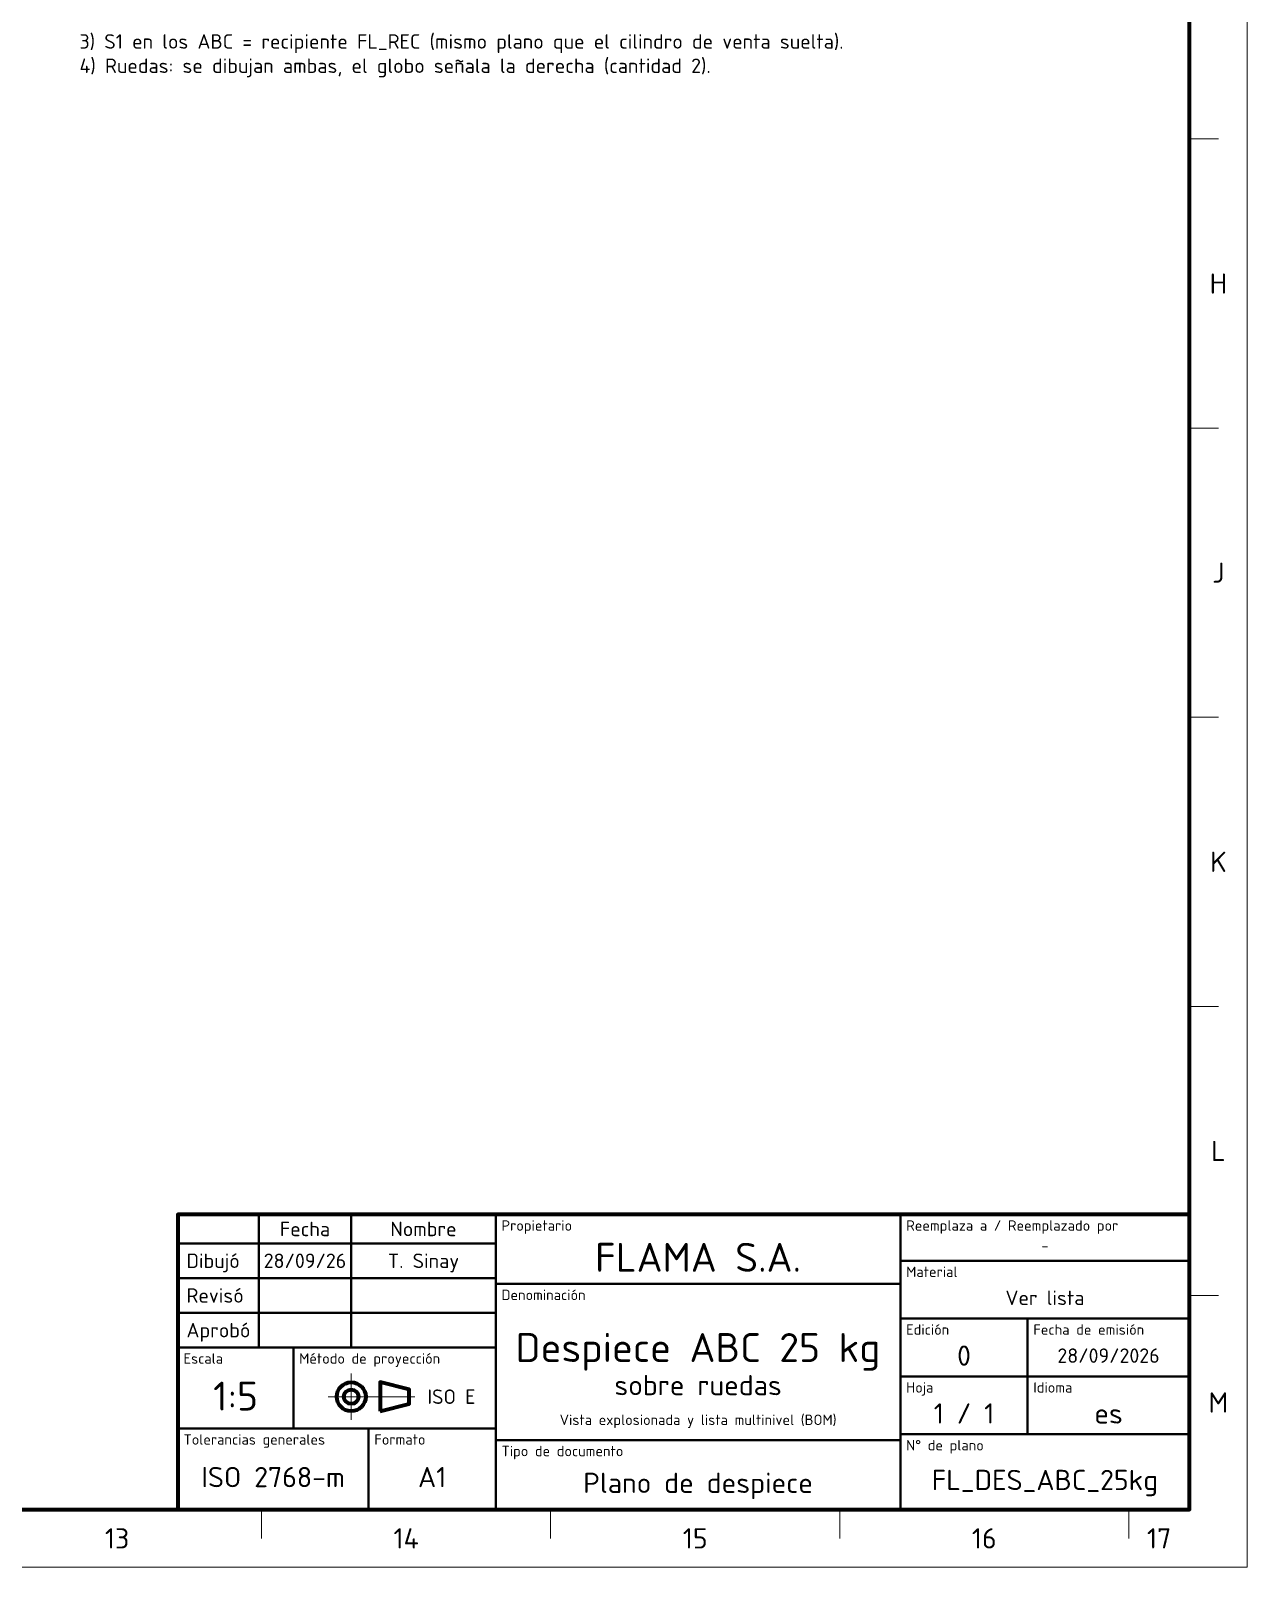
# Model space of a CAD drawing. Header units: millimetres. Extents: x 0 to 841, y 0 to 594.
# Drawn here: x 630.6 to 841, y 0 to 265.7 of the extents above; entities that cross this region are included whole.
import ezdxf
from ezdxf.enums import TextEntityAlignment as Align

# ---------------------------------------------------------------- set-up
doc = ezdxf.new("R2010")
doc.units = ezdxf.units.MM
doc.linetypes.add('IRAM-F-TRAZO-PUNTO', pattern=[20, 15, -2, 1, -2])
for name, color, linetype, lineweight in [('01-VISIBLE', 7, 'CONTINUOUS', 70), ('03-EJE', 1, 'IRAM-F-TRAZO-PUNTO', 18), ('06-TEXTO', 7, 'CONTINUOUS', 25), ('07-RECUADRO', 7, 'CONTINUOUS', 70), ('08-FINA', 5, 'CONTINUOUS', 18), ('10-ROTULO', 7, 'CONTINUOUS', 35), ('11-TEXTO-ROTULO', 7, 'CONTINUOUS', 25)]:
    doc.layers.add(name, color=color, linetype=linetype, lineweight=lineweight)
doc.styles.add('ISO3098', font='isocpeur.ttf')

msp = doc.modelspace()

# ---------------------------------------------------------------- linework, layer by layer
at = {"layer": '01-VISIBLE'}
msp.add_lwpolyline([(691, 27), (696, 28.25), (696, 30.75), (691, 32)], close=True, dxfattribs=at)
for radius in [2.5, 1.25]:
    msp.add_circle((686, 29.5), radius, dxfattribs=at)
at = {"layer": '03-EJE'}
for p, q in [((686, 25.5), (686, 33.5)), ((682, 29.5), (697.5, 29.5))]:
    msp.add_line(p, q, dxfattribs=at)
at = {"layer": '07-RECUADRO'}
for points in [[(25, 10), (831, 10), (831, 584), (25, 584)], [(656, 10), (831, 10), (831, 61), (656, 61)]]:
    msp.add_lwpolyline(points, close=True, dxfattribs=at)
at = {"layer": '08-FINA'}
for p, q in [((831, 247), (836, 247)), ((831, 197), (836, 197)), ((831, 147), (836, 147)), ((831, 97), (836, 97)), ((831, 47), (836, 47)), ((670.5, 10), (670.5, 5)), ((720.5, 10), (720.5, 5)), ((770.5, 10), (770.5, 5)), ((820.5, 10), (820.5, 5))]:
    msp.add_line(p, q, dxfattribs=at)
msp.add_lwpolyline([(0, 0), (841, 0), (841, 594), (0, 594)], close=True, dxfattribs=at)
at = {"layer": '10-ROTULO'}
for points in [[(656, 56), (670, 56), (670, 61), (656, 61)], [(670, 56), (686, 56), (686, 61), (670, 61)], [(686, 56), (711, 56), (711, 61), (686, 61)], [(711, 49), (781, 49), (781, 61), (711, 61)], [(781, 53), (831, 53), (831, 61), (781, 61)], [(656, 50), (670, 50), (670, 56), (656, 56)], [(670, 50), (686, 50), (686, 56), (670, 56)], [(686, 50), (711, 50), (711, 56), (686, 56)], [(781, 43), (831, 43), (831, 53), (781, 53)], [(656, 44), (670, 44), (670, 50), (656, 50)], [(670, 44), (686, 44), (686, 50), (670, 50)], [(686, 44), (711, 44), (711, 50), (686, 50)], [(711, 22), (781, 22), (781, 49), (711, 49)], [(656, 38), (670, 38), (670, 44), (656, 44)], [(670, 38), (686, 38), (686, 44), (670, 44)], [(686, 38), (711, 38), (711, 44), (686, 44)], [(781, 33), (803, 33), (803, 43), (781, 43)], [(803, 33), (831, 33), (831, 43), (803, 43)], [(656, 24), (676, 24), (676, 38), (656, 38)], [(676, 24), (711, 24), (711, 38), (676, 38)], [(781, 23), (803, 23), (803, 33), (781, 33)], [(803, 23), (831, 23), (831, 33), (803, 33)], [(656, 10), (689, 10), (689, 24), (656, 24)], [(689, 10), (711, 10), (711, 24), (689, 24)], [(711, 10), (781, 10), (781, 22), (711, 22)], [(781, 10), (831, 10), (831, 23), (781, 23)]]:
    msp.add_lwpolyline(points, close=True, dxfattribs=at)

# ---------------------------------------------------------------- texts
at = {"layer": '06-TEXTO', "style": 'ISO3098'}
for s, p in [('3) S1 en los ABC = recipiente FL_REC (mismo plano que el cilindro de venta suelta).', (639, 261.86)), ('4) Ruedas: se dibujan ambas, el globo señala la derecha (cantidad 2).', (639, 257.66))]:
    msp.add_text(s, height=2.5, dxfattribs=at).set_placement(p, align=Align.BOTTOM_LEFT)
for s, p in [('H', (836, 222)), ('J', (836, 172)), ('K', (836, 122)), ('L', (836, 72)), ('M', (836, 28.5)), ('13', (645.5, 5)), ('14', (695.5, 5)), ('15', (745.5, 5)), ('16', (795.5, 5)), ('17', (825.75, 5))]:
    msp.add_text(s, height=3.5, dxfattribs=at).set_placement(p, align=Align.MIDDLE_CENTER)
at = {"layer": '11-TEXTO-ROTULO', "style": 'ISO3098'}
for s, height, p in [('Fecha', 2.5, (678, 58.5)), ('Nombre', 2.5, (698.5, 58.5)), ('FLAMA S.A.', 5, (746, 53.6)), ('28/09/26', 2.5, (678, 53)), ('T. Sinay', 2.5, (698.5, 53)), ('-', 1.8, (806, 55.6)), ('Ver lista', 2.5, (806, 46.6)), ('Despiece ABC 25 kg', 5, (746, 38)), ('0', 3.5, (792, 36.6)), ('28/09/2026', 2.5, (817, 36.6)), ('1:5', 5, (666, 29.6)), ('sobre ruedas', 3.5, (746, 31.5)), ('Vista explosionada y lista multinivel (BOM)', 1.8, (746, 25.5)), ('1 / 1', 3.5, (792, 26.6)), ('es', 3.5, (817, 26.6)), ('ISO 2768-m', 3.5, (672.5, 15.6)), ('A1', 3.5, (700, 15.6)), ('Plano de despiece', 3.5, (746, 14.6)), ('FL_DES_ABC_25kg', 3.5, (806, 15.1))]:
    msp.add_text(s, height=height, dxfattribs=at).set_placement(p, align=Align.MIDDLE_CENTER)
for s, p in [('Propietario', (712, 60)), ('Reemplaza a / Reemplazado por', (782, 60)), ('Material', (782, 52)), ('Denominación', (712, 48)), ('Edición', (782, 42)), ('Fecha de emisión', (804, 42)), ('Escala', (657, 37)), ('Método de proyección', (677, 37)), ('Hoja', (782, 32)), ('Idioma', (804, 32)), ('Tolerancias generales', (657, 23)), ('Formato', (690, 23)), ('N° de plano', (782, 22)), ('Tipo de documento', (712, 21))]:
    msp.add_text(s, height=1.8, dxfattribs=at).set_placement(p, align=Align.TOP_LEFT)
for s, p in [('Dibujó', (657.5, 53)), ('Revisó', (657.5, 47)), ('Aprobó', (657.5, 41))]:
    msp.add_text(s, height=2.5, dxfattribs=at).set_placement(p, align=Align.MIDDLE_LEFT)
msp.add_text('ISO E', height=2.5, dxfattribs=at).set_placement((707.5, 29.5), align=Align.MIDDLE_RIGHT)

doc.saveas('drawing.dxf')
